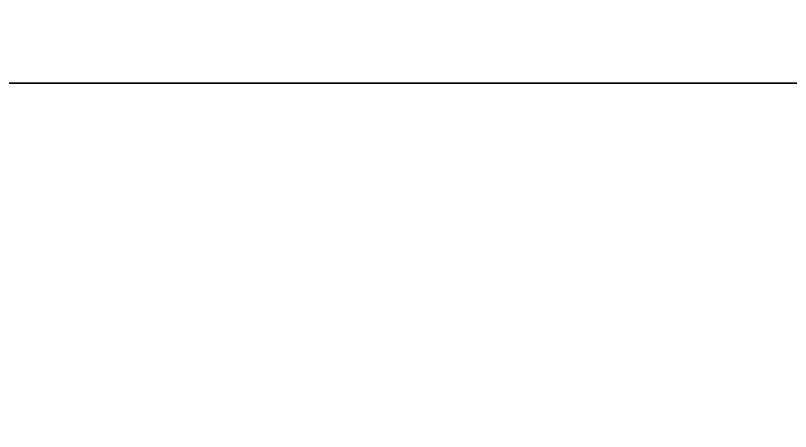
# Model space of a CAD drawing. Extents: x -100 to 4856, y -100 to 4830.
# Drawn here: x 351.8 to 459.2, y 3785.7 to 3843.4 of the extents above; entities that cross this region are included whole.
import ezdxf

# ---------------------------------------------------------------- set-up
doc = ezdxf.new("R2010")
doc.units = 0
for name, color, linetype in [('LAYER0', 7, 'CONTINUOUS'), ('LAYER147', 7, 'CONTINUOUS'), ('LAYER150', 7, 'CONTINUOUS'), ('LAYER161', 7, 'CONTINUOUS'), ('LAYER171', 7, 'CONTINUOUS'), ('LAYER188', 7, 'CONTINUOUS'), ('LAYER258', 7, 'CONTINUOUS'), ('LAYER314', 7, 'CONTINUOUS'), ('LAYER328', 7, 'CONTINUOUS')]:
    doc.layers.add(name, color=color, linetype=linetype)

msp = doc.modelspace()

# ---------------------------------------------------------------- linework, layer by layer
at = {"layer": 'LAYER0', "invisible_edges": 1}
for points in [[(4856, 4830, -5), (-100, -100, -5), (-100, 4830, -5), (4856, 4830, -5)], [(-100, -100, -5), (4856, 4830, -5), (4856, -100, -5), (-100, -100, -5)], [(4856, -100), (-100, 4830), (-100, -100), (4856, -100)], [(-100, 4830), (4856, -100), (4856, 4830), (-100, 4830)]]:
    msp.add_3dface(points, dxfattribs=at)
at = {"layer": 'LAYER147', "invisible_edges": 1}
for points in [[(20, 3834), (570, 3852), (570, 3834), (20, 3834)], [(570, 3852), (20, 3834), (20, 3852), (570, 3852)], [(20, 3852, 2540), (570, 3834, 2540), (570, 3852, 2540), (20, 3852, 2540)], [(570, 3834, 2540), (20, 3852, 2540), (20, 3834, 2540), (570, 3834, 2540)], [(570, 3834, 2540), (20, 3834), (570, 3834), (570, 3834, 2540)], [(20, 3834), (570, 3834, 2540), (20, 3834, 2540), (20, 3834)]]:
    msp.add_3dface(points, dxfattribs=at)
at = {"layer": 'LAYER150', "invisible_edges": 1}
for points in [[(20, 3834, 80), (570, 3054, 80), (20, 3054, 80), (20, 3834, 80)], [(570, 3054, 80), (20, 3834, 80), (570, 3834, 80), (570, 3054, 80)], [(20, 3834, 80), (570, 3834, 98), (570, 3834, 80), (20, 3834, 80)], [(570, 3834, 98), (20, 3834, 80), (20, 3834, 98), (570, 3834, 98)], [(570, 3834, 98), (20, 3054, 98), (570, 3054, 98), (570, 3834, 98)], [(20, 3054, 98), (570, 3834, 98), (20, 3834, 98), (20, 3054, 98)]]:
    msp.add_3dface(points, dxfattribs=at)
at = {"layer": 'LAYER161', "invisible_edges": 1}
for points in [[(20, 3054, 2539), (570, 3834, 2539), (20, 3834, 2539), (20, 3054, 2539)], [(570, 3834, 2539), (20, 3054, 2539), (570, 3054, 2539), (570, 3834, 2539)], [(20, 3834, 2521), (570, 3834, 2539), (570, 3834, 2521), (20, 3834, 2521)], [(570, 3834, 2539), (20, 3834, 2521), (20, 3834, 2539), (570, 3834, 2539)], [(570, 3054, 2521), (20, 3834, 2521), (570, 3834, 2521), (570, 3054, 2521)], [(20, 3834, 2521), (570, 3054, 2521), (20, 3054, 2521), (20, 3834, 2521)]]:
    msp.add_3dface(points, dxfattribs=at)
at = {"layer": 'LAYER171', "invisible_edges": 1}
for points in [[(44.6, 3054, 1984), (510, 3834, 1984), (44.6, 3834, 1984), (44.6, 3054, 1984)], [(510, 3834, 1984), (44.6, 3054, 1984), (510, 3054, 1984), (510, 3834, 1984)], [(44.6, 3834, 1966), (510, 3834, 1984), (510, 3834, 1966), (44.6, 3834, 1966)], [(510, 3834, 1984), (44.6, 3834, 1966), (44.6, 3834, 1984), (510, 3834, 1984)], [(510, 3054, 1966), (44.6, 3834, 1966), (510, 3834, 1966), (510, 3054, 1966)], [(44.6, 3834, 1966), (510, 3054, 1966), (44.6, 3054, 1966), (44.6, 3834, 1966)]]:
    msp.add_3dface(points, dxfattribs=at)
at = {"layer": 'LAYER188', "invisible_edges": 1}
for points in [[(44.6, 3054, 866), (510, 3834, 866), (44.6, 3834, 866), (44.6, 3054, 866)], [(510, 3834, 866), (44.6, 3054, 866), (510, 3054, 866), (510, 3834, 866)], [(44.6, 3834, 848), (510, 3834, 866), (510, 3834, 848), (44.6, 3834, 848)], [(510, 3834, 866), (44.6, 3834, 848), (44.6, 3834, 866), (510, 3834, 866)], [(510, 3054, 848), (44.6, 3834, 848), (510, 3834, 848), (510, 3054, 848)], [(44.6, 3834, 848), (510, 3054, 848), (44.6, 3054, 848), (44.6, 3834, 848)]]:
    msp.add_3dface(points, dxfattribs=at)
at = {"layer": 'LAYER258', "invisible_edges": 1}
for points in [[(44.6, 3054, 482), (510, 3834, 482), (44.6, 3834, 482), (44.6, 3054, 482)], [(510, 3834, 482), (44.6, 3054, 482), (510, 3054, 482), (510, 3834, 482)], [(44.6, 3834, 464), (510, 3834, 482), (510, 3834, 464), (44.6, 3834, 464)], [(510, 3834, 482), (44.6, 3834, 464), (44.6, 3834, 482), (510, 3834, 482)], [(510, 3054, 464), (44.6, 3834, 464), (510, 3834, 464), (510, 3054, 464)], [(44.6, 3834, 464), (510, 3054, 464), (44.6, 3054, 464), (44.6, 3834, 464)]]:
    msp.add_3dface(points, dxfattribs=at)
at = {"layer": 'LAYER314', "invisible_edges": 1}
for points in [[(44.6, 3054, 1240), (510, 3834, 1240), (44.6, 3834, 1240), (44.6, 3054, 1240)], [(510, 3834, 1240), (44.6, 3054, 1240), (510, 3054, 1240), (510, 3834, 1240)], [(44.6, 3834, 1222), (510, 3834, 1240), (510, 3834, 1222), (44.6, 3834, 1222)], [(510, 3834, 1240), (44.6, 3834, 1222), (44.6, 3834, 1240), (510, 3834, 1240)], [(510, 3054, 1222), (44.6, 3834, 1222), (510, 3834, 1222), (510, 3054, 1222)], [(44.6, 3834, 1222), (510, 3054, 1222), (44.6, 3054, 1222), (44.6, 3834, 1222)]]:
    msp.add_3dface(points, dxfattribs=at)
at = {"layer": 'LAYER328', "invisible_edges": 1}
for points in [[(44.6, 3054, 1612), (510, 3834, 1612), (44.6, 3834, 1612), (44.6, 3054, 1612)], [(510, 3834, 1612), (44.6, 3054, 1612), (510, 3054, 1612), (510, 3834, 1612)], [(44.6, 3834, 1594), (510, 3834, 1612), (510, 3834, 1594), (44.6, 3834, 1594)], [(510, 3834, 1612), (44.6, 3834, 1594), (44.6, 3834, 1612), (510, 3834, 1612)], [(510, 3054, 1594), (44.6, 3834, 1594), (510, 3834, 1594), (510, 3054, 1594)], [(44.6, 3834, 1594), (510, 3054, 1594), (44.6, 3054, 1594), (44.6, 3834, 1594)]]:
    msp.add_3dface(points, dxfattribs=at)

doc.saveas('drawing.dxf')
